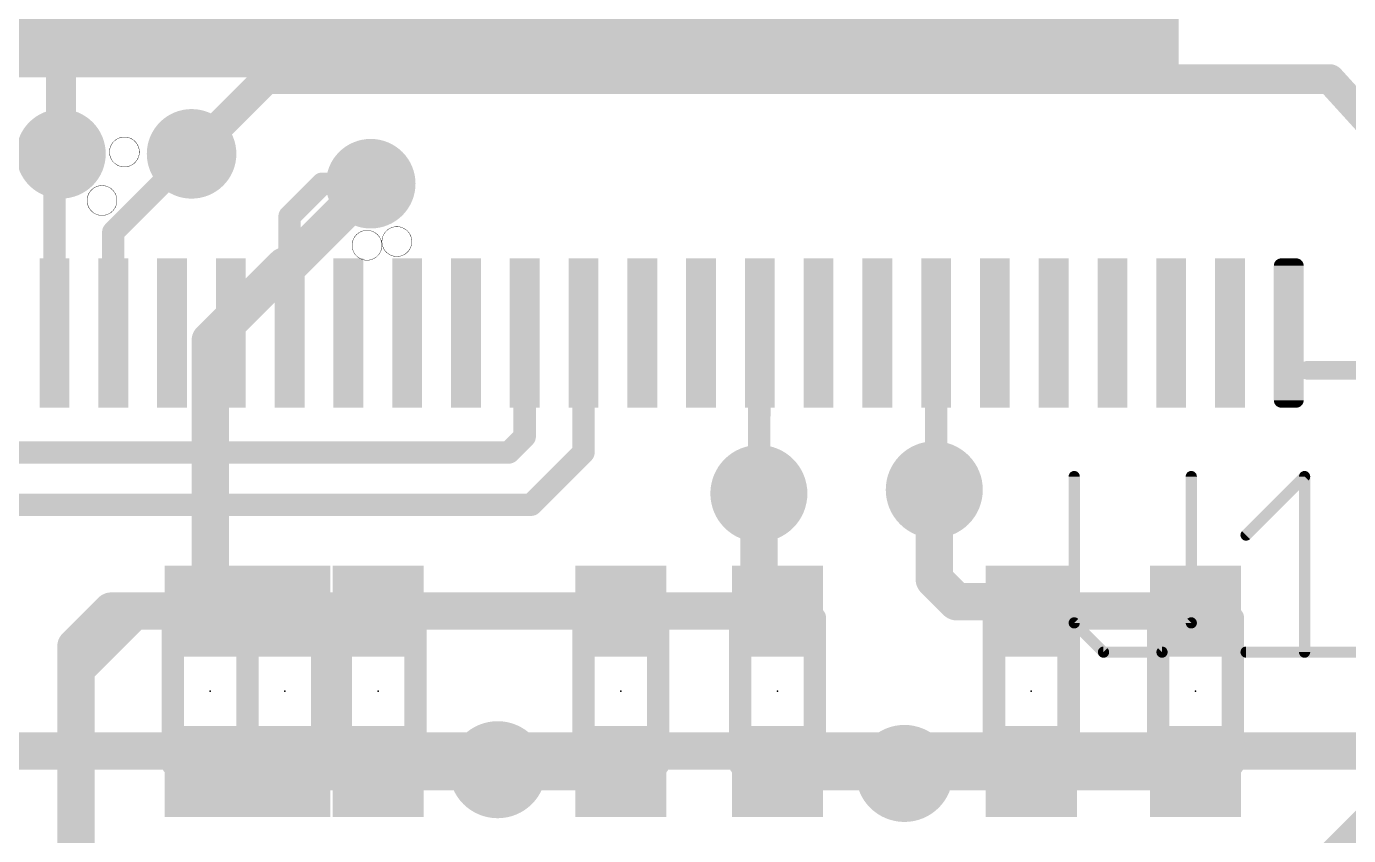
# Model space of a CAD drawing. Extents: x -18 to 144, y -21 to 125.
# Drawn here: x 51.58 to 60.58, y 60.38 to 65.89 of the extents above; entities that cross this region are included whole.
import ezdxf

# ---------------------------------------------------------------- set-up
doc = ezdxf.new("R2010")
doc.units = 0
for name, color, linetype in [('1', 251, 'CONTINUOUS'), ('114', 4, 'CONTINUOUS'), ('15', 251, 'CONTINUOUS'), ('16', 175, 'CONTINUOUS'), ('18', 82, 'CONTINUOUS'), ('21', 253, 'CONTINUOUS'), ('22', 251, 'CONTINUOUS'), ('23', 7, 'CONTINUOUS'), ('24', 7, 'CONTINUOUS'), ('27', 251, 'CONTINUOUS')]:
    doc.layers.add(name, color=color, linetype=linetype)

# ---------------------------------------------------------------- blocks, each defined once
blk = doc.blocks.new('RECT')
blk.add_solid([(-0.5, -0.5), (0.5, -0.5), (-0.5, 0.5), (0.5, 0.5)])
blk = doc.blocks.new('RECT32512X162560R50')
at = {"const_width": 0.0508}
blk.add_lwpolyline([(0.0762, -0.4572), (0.0762, 0.4572, 0.4142), (0.0508, 0.4826), (-0.0508, 0.4826, 0.4142), (-0.0762, 0.4572), (-0.0762, -0.4572, 0.4142), (-0.0508, -0.4826), (0.0508, -0.4826, 0.4142)], format="xyb", close=True, dxfattribs=at)
blk.add_solid([(-0.0635, -0.4699), (0.0635, -0.4699), (-0.0635, 0.4699), (0.0635, 0.4699)])
blk = doc.blocks.new('ROUNDV')
at = {"const_width": 0.5}
blk.add_lwpolyline([(0, -0.25, 1), (0, 0.25, 1), (0, -0.25)], format="xyb", dxfattribs=at)

msp = doc.modelspace()

# ---------------------------------------------------------------- linework, layer by layer
at = {"layer": '1'}
for points, const_width in [([(51.816, 65.024), (51.772, 64.98)], 0.1524), ([(51.772, 64.98), (51.772, 63.8048)], 0.1524), ([(52.705, 65.024), (52.172, 64.491)], 0.1524), ([(53.372, 64.5988), (53.594, 64.8208)], 0.1524), ([(53.594, 64.8208), (53.9242, 64.8208)], 0.1524), ([(53.372, 64.5988), (53.372, 63.8048)], 0.1524), ([(52.172, 64.491), (52.172, 63.8048)], 0.1524), ([(54.972, 63.8048), (54.972, 63.1)], 0.1524), ([(55.372, 63.8048), (55.372, 62.992)], 0.1524), ([(56.5658, 62.7442), (56.572, 63.8048)], 0.1524), ([(57.772, 63.8048), (57.772, 62.7504)], 0.1524), ([(54.972, 63.1), (54.864, 62.992)], 0.1524), ([(54.864, 62.992), (47.752, 62.992)], 0.1524), ([(55.372, 62.992), (55.0164, 62.6364)], 0.1524), ([(56.5658, 62.7126), (56.5658, 62.7442)], 0.1524), ([(57.772, 62.7504), (57.7596, 62.738)], 0.1524), ([(55.0164, 62.6364), (47.9552, 62.6364)], 0.1524), ([(52.3113, 61.9125), (51.9176, 61.5188)], 0.254), ([(53.34, 61.9125), (52.3113, 61.9125)], 0.254), ([(51.9176, 61.5188), (51.9176, 59.182)], 0.254), ([(53.34, 60.8203), (54.7751, 60.8203)], 0.254), ([(54.7751, 60.8203), (54.7878, 60.833)], 0.254)]:
    msp.add_lwpolyline(points, dxfattribs=dict(at, const_width=const_width))
for points, const_width in [([(51.8101, 64.98, 1), (51.7339, 64.98)], 0.0762), ([(51.8429, 64.9971, 1), (51.7891, 65.0509)], 0.0762), ([(52.7319, 64.9971, 1), (52.6781, 65.0509)], 0.0762), ([(51.7451, 65.0069, 1), (51.7989, 64.9531)], 0.0762), ([(53.594, 64.8589, 1), (53.594, 64.7827)], 0.0762), ([(53.6209, 64.7939, 1), (53.5671, 64.8477)], 0.0762), ([(53.9242, 64.7827, 1), (53.9242, 64.8589)], 0.0762), ([(53.4101, 64.5988, 1), (53.3339, 64.5988)], 0.0762), ([(53.3451, 64.6257, 1), (53.3989, 64.5719)], 0.0762), ([(52.2101, 64.491, 1), (52.1339, 64.491)], 0.0762), ([(52.1451, 64.5179, 1), (52.1989, 64.4641)], 0.0762), ([(51.7339, 63.8048, 1), (51.8101, 63.8048)], 0.0762), ([(52.1339, 63.8048, 1), (52.2101, 63.8048)], 0.0762), ([(53.3339, 63.8048, 1), (53.4101, 63.8048)], 0.0762), ([(55.0101, 63.8048, 1), (54.9339, 63.8048)], 0.0762), ([(55.4101, 63.8048, 1), (55.3339, 63.8048)], 0.0762), ([(56.6101, 63.8046, 1), (56.5339, 63.805)], 0.0762), ([(57.8101, 63.8048, 1), (57.7339, 63.8048)], 0.0762), ([(54.9989, 63.0731, 1), (54.9451, 63.1269)], 0.0762), ([(54.9339, 63.1, 1), (55.0101, 63.1)], 0.0762), ([(54.8371, 63.0189, 1), (54.8909, 62.9651)], 0.0762), ([(54.864, 62.9539, 1), (54.864, 63.0301)], 0.0762), ([(55.3339, 62.992, 1), (55.4101, 62.992)], 0.0762), ([(55.3989, 62.9651, 1), (55.3451, 63.0189)], 0.0762), ([(56.6039, 62.7442, 1), (56.5277, 62.7442)], 0.0762), ([(57.7989, 62.7235, 1), (57.7451, 62.7773)], 0.0762), ([(56.5277, 62.7444, 1), (56.6039, 62.744)], 0.0762), ([(56.5277, 62.7126, 1), (56.6039, 62.7126)], 0.0762), ([(57.7327, 62.7649, 1), (57.7865, 62.7111)], 0.0762), ([(57.7339, 62.7504, 1), (57.8101, 62.7504)], 0.0762), ([(54.9895, 62.6633, 1), (55.0433, 62.6095)], 0.0762), ([(55.0164, 62.5983, 1), (55.0164, 62.6745)], 0.0762), ([(52.3113, 61.976, 1), (52.3113, 61.849)], 0.127), ([(52.3562, 61.8676, 1), (52.2664, 61.9574)], 0.127), ([(53.34, 61.849, 1), (53.34, 61.976)], 0.127), ([(51.9811, 61.5188, 1), (51.8541, 61.5188)], 0.127), ([(51.8727, 61.5637, 1), (51.9625, 61.4739)], 0.127), ([(53.34, 60.8838, 1), (53.34, 60.7568)], 0.127), ([(54.7302, 60.8652, 1), (54.82, 60.7754)], 0.127), ([(54.8327, 60.7881, 1), (54.7429, 60.8779)], 0.127), ([(54.7751, 60.7568, 1), (54.7751, 60.8838)], 0.127)]:
    msp.add_lwpolyline(points, format="xyb", dxfattribs=dict(at, const_width=const_width))
at = {"layer": '114', "const_width": 0.0025}
for points in [[(52.2478, 64.9351, 1), (52.2478, 65.1383, 1), (52.2478, 64.9351)], [(52.0954, 64.6049, 1), (52.0954, 64.8081, 1), (52.0954, 64.6049)], [(54.102, 64.3255, 1), (54.102, 64.5287, 1), (54.102, 64.3255)], [(53.8988, 64.3001, 1), (53.8988, 64.5033, 1), (53.8988, 64.3001)]]:
    msp.add_lwpolyline(points, format="xyb", dxfattribs=at)
at = {"layer": '15', "const_width": 0.254}
msp.add_lwpolyline([(77.47, 60.96), (46.99, 60.96)], dxfattribs=at)
at = {"layer": '16'}
for points, const_width in [([(52.07, 66.04), (51.816, 65.786)], 0.2032), ([(51.816, 65.786), (51.816, 65.024)], 0.2032), ([(53.213, 65.532), (52.705, 65.024)], 0.2032), ([(60.452, 65.532), (53.213, 65.532)], 0.2032), ([(62.992, 62.738), (60.452, 65.532)], 0.2032), ([(53.9242, 64.8208), (53.3654, 64.262)], 0.254), ([(53.34, 64.262), (52.832, 63.754)], 0.254), ([(53.3654, 64.262), (53.34, 64.262)], 0.1524), ([(52.832, 63.754), (52.832, 61.9125)], 0.254), ([(56.5658, 61.8998), (56.5658, 62.7126)], 0.254), ([(57.7596, 62.738), (57.7596, 62.1284)], 0.254), ([(57.7596, 62.1284), (57.912, 61.976)], 0.254), ([(57.912, 61.976), (58.3565, 61.976)], 0.254), ([(52.1589, 61.9125), (51.9176, 61.6712)], 0.254), ([(52.832, 61.9125), (52.1589, 61.9125)], 0.254), ([(53.975, 61.9125), (52.832, 61.9125)], 0.254), ([(55.626, 61.9125), (53.975, 61.9125)], 0.254), ([(55.626, 61.9125), (56.6928, 61.9125)], 0.254), ([(56.6928, 61.9125), (56.5658, 61.8998)], 0.254), ([(58.3565, 61.976), (58.42, 61.9125)], 0.1524), ([(58.42, 61.9125), (59.5376, 61.9125)], 0.254), ([(51.9176, 61.6712), (51.9176, 59.182)], 0.254), ([(61.722, 61.468), (58.7248, 58.4708)], 0.254), ([(52.832, 60.8203), (53.9623, 60.8203)], 0.254), ([(53.9623, 60.8203), (53.975, 60.833)], 0.254), ([(53.975, 60.8203), (53.9623, 60.8203)], 0.254), ([(53.975, 60.833), (54.7878, 60.833)], 0.254), ([(54.8005, 60.8203), (54.7878, 60.833)], 0.254), ([(55.626, 60.8203), (54.8005, 60.8203)], 0.254), ([(56.6928, 60.8203), (57.5691, 60.8203)], 0.254), ([(57.5691, 60.8203), (57.5564, 60.8076)], 0.254), ([(57.5945, 60.8203), (57.5564, 60.8076)], 0.254), ([(58.42, 60.8203), (57.5945, 60.8203)], 0.254), ([(59.5376, 60.8203), (58.42, 60.8203)], 0.254)]:
    msp.add_lwpolyline(points, dxfattribs=dict(at, const_width=const_width))
for points, const_width in [([(51.8668, 65.786, 1), (51.7652, 65.786)], 0.1016), ([(51.7801, 65.8219, 1), (51.8519, 65.7501)], 0.1016), ([(53.213, 65.5828, 1), (53.213, 65.4812)], 0.1016), ([(53.2489, 65.4961, 1), (53.1771, 65.5679)], 0.1016), ([(60.4896, 65.5662, 1), (60.4144, 65.4978)], 0.1016), ([(60.452, 65.4812, 1), (60.452, 65.5828)], 0.1016), ([(51.7652, 65.024, 1), (51.8668, 65.024)], 0.1016), ([(52.6691, 65.0599, 1), (52.7409, 64.9881)], 0.1016), ([(53.9691, 64.7759, 1), (53.8793, 64.8657)], 0.127), ([(53.3849, 64.2171, 1), (53.2951, 64.3069)], 0.127), ([(53.3205, 64.3069, 1), (53.4103, 64.2171)], 0.127), ([(53.34, 64.3001, 1), (53.34, 64.2239)], 0.0762), ([(53.3654, 64.2239, 1), (53.3654, 64.3001)], 0.0762), ([(52.8955, 63.754, 1), (52.7685, 63.754)], 0.127), ([(52.7871, 63.7989, 1), (52.8769, 63.7091)], 0.127), ([(56.6293, 62.7126, 1), (56.5023, 62.7126)], 0.127), ([(57.8231, 62.738, 1), (57.6961, 62.738)], 0.127), ([(57.8045, 62.1733, 1), (57.7147, 62.0835)], 0.127), ([(57.6961, 62.1284, 1), (57.8231, 62.1284)], 0.127), ([(57.912, 62.0395, 1), (57.912, 61.9125)], 0.127), ([(58.3565, 61.9125, 1), (58.3565, 62.0395)], 0.127), ([(52.1589, 61.976, 1), (52.1589, 61.849)], 0.127), ([(52.2038, 61.8676, 1), (52.114, 61.9574)], 0.127), ([(52.832, 61.976, 1), (52.832, 61.849)], 0.127), ([(52.832, 61.849, 1), (52.832, 61.976)], 0.127), ([(53.975, 61.976, 1), (53.975, 61.849)], 0.127), ([(53.975, 61.849, 1), (53.975, 61.976)], 0.127), ([(55.626, 61.976, 1), (55.626, 61.849)], 0.127), ([(55.626, 61.849, 1), (55.626, 61.976)], 0.127), ([(56.5595, 61.963, 1), (56.5721, 61.8366)], 0.127), ([(56.6991, 61.8493, 1), (56.6865, 61.9757)], 0.127), ([(56.6928, 61.849, 1), (56.6928, 61.976)], 0.127), ([(57.8671, 61.9311, 1), (57.9569, 62.0209)], 0.127), ([(58.3834, 62.0029, 1), (58.3296, 61.9491)], 0.0762), ([(58.42, 61.976, 1), (58.42, 61.849)], 0.127), ([(59.5376, 61.849, 1), (59.5376, 61.976)], 0.127), ([(52.7685, 61.9125, 1), (52.8955, 61.9125)], 0.127), ([(56.5023, 61.8998, 1), (56.6293, 61.8998)], 0.127), ([(58.3931, 61.8856, 1), (58.4469, 61.9394)], 0.0762), ([(51.9811, 61.6712, 1), (51.8541, 61.6712)], 0.127), ([(51.8727, 61.7161, 1), (51.9625, 61.6263)], 0.127), ([(52.832, 60.8838, 1), (52.832, 60.7568)], 0.127), ([(53.9623, 60.8838, 1), (53.9623, 60.7568)], 0.127), ([(53.9174, 60.8652, 1), (54.0072, 60.7754)], 0.127), ([(53.975, 60.8965, 1), (53.975, 60.7695)], 0.127), ([(54.0199, 60.7881, 1), (53.9301, 60.8779)], 0.127), ([(53.9623, 60.7568, 1), (53.9623, 60.8838)], 0.127), ([(53.975, 60.7568, 1), (53.975, 60.8838)], 0.127), ([(54.8327, 60.8779, 1), (54.7429, 60.7881)], 0.127), ([(54.8005, 60.8838, 1), (54.8005, 60.7568)], 0.127), ([(54.7556, 60.7754, 1), (54.8454, 60.8652)], 0.127), ([(54.7878, 60.7695, 1), (54.7878, 60.8965)], 0.127), ([(55.626, 60.7568, 1), (55.626, 60.8838)], 0.127), ([(56.6928, 60.8838, 1), (56.6928, 60.7568)], 0.127), ([(57.5363, 60.8678, 1), (57.5765, 60.7474)], 0.127), ([(57.614, 60.7754, 1), (57.5242, 60.8652)], 0.127), ([(57.5945, 60.8838, 1), (57.5945, 60.7568)], 0.127), ([(57.5691, 60.7568, 1), (57.5691, 60.8838)], 0.127), ([(57.6146, 60.7601, 1), (57.5744, 60.8805)], 0.127), ([(58.42, 60.8838, 1), (58.42, 60.7568)], 0.127), ([(58.42, 60.7568, 1), (58.42, 60.8838)], 0.127), ([(59.5376, 60.7568, 1), (59.5376, 60.8838)], 0.127), ([(57.5115, 60.8525, 1), (57.6013, 60.7627)], 0.127)]:
    msp.add_lwpolyline(points, format="xyb", dxfattribs=dict(at, const_width=const_width))
at = {"layer": '21'}
for points, const_width in [([(60.2996, 63.5826, 1), (60.2996, 63.5191)], 0.0635), ([(53.1241, 61.8664, 1), (53.0479, 61.8664)], 0.0762), ([(53.6321, 61.8664, 1), (53.5559, 61.8664)], 0.0762), ([(53.0479, 60.8664, 1), (53.1241, 60.8664)], 0.0762), ([(53.5559, 60.8664, 1), (53.6321, 60.8664)], 0.0762)]:
    msp.add_lwpolyline(points, format="xyb", dxfattribs=dict(at, const_width=const_width))
for points, const_width in [([(61.4172, 63.5508), (60.2996, 63.5508)], 0.127), ([(53.086, 61.8664), (53.086, 60.8664)], 0.1524), ([(53.594, 60.8664), (53.594, 61.8664)], 0.1524)]:
    msp.add_lwpolyline(points, dxfattribs=dict(at, const_width=const_width))
at = {"layer": '22', "const_width": 0.1524}
for points in [[(52.578, 60.8664), (52.578, 61.8664)], [(53.086, 61.8664), (53.086, 60.8664)], [(53.721, 60.8664), (53.721, 61.8664)], [(54.229, 61.8664), (54.229, 60.8664)], [(55.372, 60.8664), (55.372, 61.8664)], [(55.88, 61.8664), (55.88, 60.8664)], [(56.4388, 60.8664), (56.4388, 61.8664)], [(56.9468, 61.8664), (56.9468, 60.8664)], [(58.166, 60.8664), (58.166, 61.8664)], [(58.674, 61.8664), (58.674, 60.8664)], [(59.2836, 60.8664), (59.2836, 61.8664)], [(59.7916, 61.8664), (59.7916, 60.8664)]]:
    msp.add_lwpolyline(points, dxfattribs=at)
at = {"layer": '22', "const_width": 0.0762}
for points in [[(52.6161, 61.8664, 1), (52.5399, 61.8664)], [(53.1241, 61.8664, 1), (53.0479, 61.8664)], [(53.7591, 61.8664, 1), (53.6829, 61.8664)], [(54.2671, 61.8664, 1), (54.1909, 61.8664)], [(55.4101, 61.8664, 1), (55.3339, 61.8664)], [(55.9181, 61.8664, 1), (55.8419, 61.8664)], [(56.4769, 61.8664, 1), (56.4007, 61.8664)], [(56.9849, 61.8664, 1), (56.9087, 61.8664)], [(58.2041, 61.8664, 1), (58.1279, 61.8664)], [(58.7121, 61.8664, 1), (58.6359, 61.8664)], [(59.3217, 61.8664, 1), (59.2455, 61.8664)], [(59.8297, 61.8664, 1), (59.7535, 61.8664)], [(52.5399, 60.8664, 1), (52.6161, 60.8664)], [(53.0479, 60.8664, 1), (53.1241, 60.8664)], [(53.6829, 60.8664, 1), (53.7591, 60.8664)], [(54.1909, 60.8664, 1), (54.2671, 60.8664)], [(55.3339, 60.8664, 1), (55.4101, 60.8664)], [(55.8419, 60.8664, 1), (55.9181, 60.8664)], [(56.4007, 60.8664, 1), (56.4769, 60.8664)], [(56.9087, 60.8664, 1), (56.9849, 60.8664)], [(58.1279, 60.8664, 1), (58.2041, 60.8664)], [(58.6359, 60.8664, 1), (58.7121, 60.8664)], [(59.2455, 60.8664, 1), (59.3217, 60.8664)], [(59.7535, 60.8664, 1), (59.8297, 60.8664)]]:
    msp.add_lwpolyline(points, format="xyb", dxfattribs=at)
at = {"layer": '23'}
msp.add_point((53.34, 61.3664), dxfattribs=at)
at = {"layer": '24'}
for p in [(52.832, 61.3664), (53.975, 61.3664), (55.626, 61.3664), (56.6928, 61.3664), (58.42, 61.3664), (59.5376, 61.3664)]:
    msp.add_point(p, dxfattribs=at)
at = {"layer": '27', "const_width": 0.0381}
for points in [[(58.7311, 62.8279, 1), (58.693, 62.8279)], [(59.5277, 62.8279, 1), (59.4896, 62.8279)], [(60.2988, 62.8279, 1), (60.2607, 62.8279)], [(60.2932, 62.8144, 1), (60.2663, 62.8414)], [(59.868, 62.4431, 1), (59.895, 62.4162)], [(58.693, 61.8322, 1), (58.7311, 61.8322)], [(58.7256, 61.8457, 1), (58.6986, 61.8188)], [(59.4896, 61.8322, 1), (59.5277, 61.8322)], [(59.5221, 61.8188, 1), (59.4952, 61.8457)], [(58.9112, 61.6522, 1), (58.9112, 61.6141)], [(58.8978, 61.6196, 1), (58.9247, 61.6466)], [(59.296, 61.6466, 1), (59.323, 61.6196)], [(59.3095, 61.6141, 1), (59.3095, 61.6522)], [(59.8815, 61.6522, 1), (59.8815, 61.6141)], [(60.2607, 61.6331, 1), (60.2988, 61.6331)]]:
    msp.add_lwpolyline(points, format="xyb", dxfattribs=at)
at = {"layer": '27', "const_width": 0.0762}
for points in [[(58.7121, 62.8279), (58.7121, 61.8322)], [(59.5086, 61.8322), (59.5086, 62.8279)], [(59.8815, 62.4296), (60.2798, 62.8279)], [(60.2798, 62.8279), (60.2798, 61.6331)], [(58.7121, 61.8322), (58.9112, 61.6331)], [(59.3095, 61.6331), (59.5086, 61.8322)], [(58.9112, 61.6331), (59.3095, 61.6331)], [(59.8815, 61.6331), (60.678, 61.6331)]]:
    msp.add_lwpolyline(points, dxfattribs=at)

# ---------------------------------------------------------------- block references
at = {"layer": '1', "xscale": 8.1026, "yscale": 8.1026}
msp.add_blockref('RECT', (55.372, 69.596), dxfattribs=at)
at = {"layer": '1'}
for p, xscale, yscale, rotation in [((51.772, 63.8048), 0.2032, 1.016, 180), ((52.172, 63.8048), 0.2032, 1.016, 180), ((52.572, 63.8048), 0.2032, 1.016, 180), ((52.972, 63.8048), 0.2032, 1.016, 180), ((53.372, 63.8048), 0.2032, 1.016, 180), ((53.772, 63.8048), 0.2032, 1.016, 180), ((54.172, 63.8048), 0.2032, 1.016, 180), ((54.572, 63.8048), 0.2032, 1.016, 180), ((54.972, 63.8048), 0.2032, 1.016, 180), ((55.372, 63.8048), 0.2032, 1.016, 180), ((55.772, 63.8048), 0.2032, 1.016, 180), ((56.172, 63.8048), 0.2032, 1.016, 180), ((56.572, 63.8048), 0.2032, 1.016, 180), ((56.972, 63.8048), 0.2032, 1.016, 180), ((57.372, 63.8048), 0.2032, 1.016, 180), ((57.772, 63.8048), 0.2032, 1.016, 180), ((58.172, 63.8048), 0.2032, 1.016, 180), ((58.572, 63.8048), 0.2032, 1.016, 180), ((58.972, 63.8048), 0.2032, 1.016, 180), ((59.372, 63.8048), 0.2032, 1.016, 180), ((59.772, 63.8048), 0.2032, 1.016, 180), ((53.34, 61.9125), 0.62, 0.62, 270), ((53.34, 60.8203), 0.62, 0.62, 270)]:
    msp.add_blockref('RECT', p, dxfattribs=dict(at, xscale=xscale, yscale=yscale, rotation=rotation))
at = {"layer": '1', "rotation": 180}
msp.add_blockref('RECT32512X162560R50', (60.172, 63.8048), dxfattribs=at)
at = {"layer": '16', "xscale": 0.62, "yscale": 0.62, "rotation": 270}
for p in [(52.832, 61.9125), (53.975, 61.9125), (55.626, 61.9125), (56.6928, 61.9125), (58.42, 61.9125), (59.5376, 61.9125), (52.832, 60.8203), (53.975, 60.8203), (55.626, 60.8203), (56.6928, 60.8203), (58.42, 60.8203), (59.5376, 60.8203)]:
    msp.add_blockref('RECT', p, dxfattribs=at)
at = {"layer": '18'}
for p, xscale, yscale in [((51.816, 65.024), 0.6096, 0.6096), ((51.816, 65.024), 0.6096, 0.6096), ((51.816, 65.024), 0.6096, 0.6096), ((51.816, 65.024), 0.6096, 0.6096), ((52.705, 65.024), 0.6096, 0.6096), ((52.705, 65.024), 0.6096, 0.6096), ((52.705, 65.024), 0.6096, 0.6096), ((52.705, 65.024), 0.6096, 0.6096), ((53.9242, 64.8208), 0.6096, 0.6096), ((53.9242, 64.8208), 0.6096, 0.6096), ((53.9242, 64.8208), 0.6096, 0.6096), ((53.9242, 64.8208), 0.6096, 0.6096), ((56.5658, 62.7126), 0.6604, 0.6604), ((56.5658, 62.7126), 0.6604, 0.6604), ((56.5658, 62.7126), 0.6604, 0.6604), ((56.5658, 62.7126), 0.6604, 0.6604), ((57.7596, 62.738), 0.6604, 0.6604), ((57.7596, 62.738), 0.6604, 0.6604), ((57.7596, 62.738), 0.6604, 0.6604), ((57.7596, 62.738), 0.6604, 0.6604), ((54.7878, 60.833), 0.6604, 0.6604), ((54.7878, 60.833), 0.6604, 0.6604), ((54.7878, 60.833), 0.6604, 0.6604), ((54.7878, 60.833), 0.6604, 0.6604), ((57.5564, 60.8076), 0.6604, 0.6604), ((57.5564, 60.8076), 0.6604, 0.6604), ((57.5564, 60.8076), 0.6604, 0.6604), ((57.5564, 60.8076), 0.6604, 0.6604)]:
    msp.add_blockref('ROUNDV', p, dxfattribs=dict(at, xscale=xscale, yscale=yscale))

doc.saveas('drawing.dxf')
